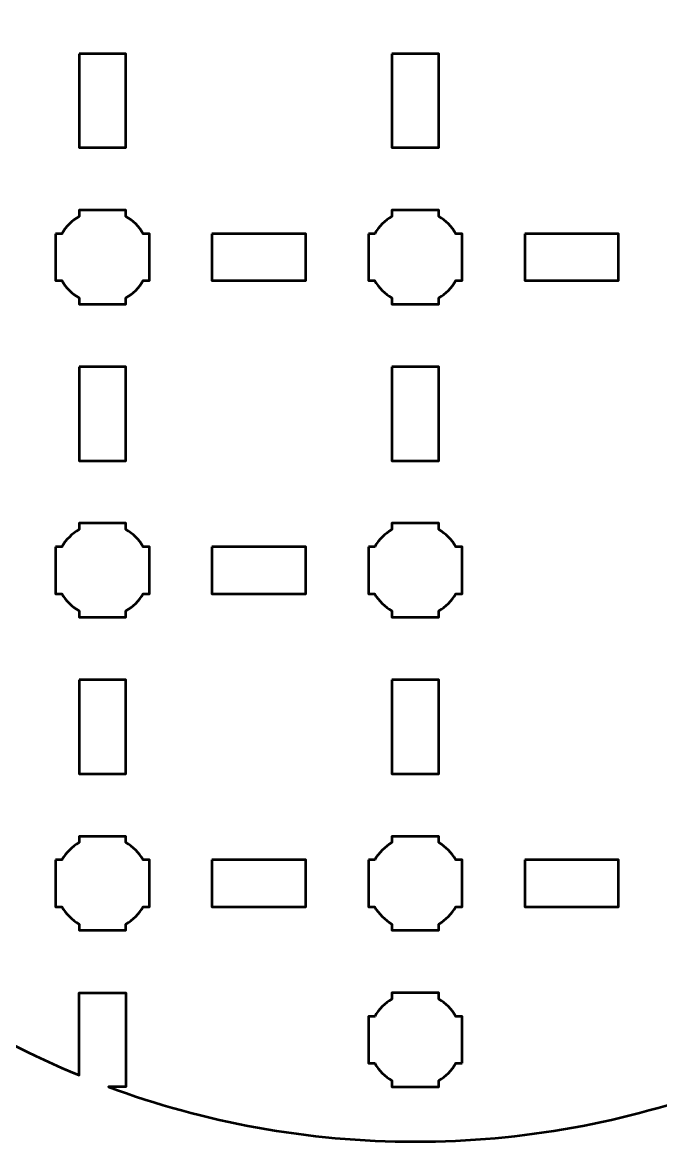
# Model space of a CAD drawing. Header units: centimetres. Extents: x -215 to 208, y -170 to 139.
# Drawn here: x 199.49 to 203.57, y -109.65 to -102.5 of the extents above; entities that cross this region are included whole.
import ezdxf

# ---------------------------------------------------------------- set-up
doc = ezdxf.new("R2010")
doc.units = ezdxf.units.CM
doc.header["$MEASUREMENT"] = 0
doc.layers.add('Layer 1', color=7, linetype='Continuous')

msp = doc.modelspace()

# ---------------------------------------------------------------- linework, layer by layer
at = {"layer": 'Layer 1', "color": 250, "lineweight": 53}
for points, knots in [([(202.00005, -98.35), (202.68952, -98.35), (203.35009, -98.47376), (203.96101, -98.69995), (203.96101, -98.69995), (203.96101, -98.69995), (203.85006, -98.69995), (203.85006, -98.69995), (203.85006, -98.69995), (203.85006, -98.69995), (203.85006, -99.29995), (203.85006, -99.29995), (203.85006, -99.29995), (203.85006, -99.29995), (204.15007, -99.29995), (204.15007, -99.29995), (204.15007, -99.29995), (204.15007, -99.29995), (204.15007, -98.77407), (204.15007, -98.77407), (204.15007, -98.77407), (204.75163, -99.0219), (205.30098, -99.37065), (205.77718, -99.79911), (205.77718, -99.79911), (205.76316, -99.81465), (205.75075, -99.83167), (205.7402, -99.8499), (205.7402, -99.8499), (205.7402, -99.8499), (205.7, -99.8499), (205.7, -99.8499), (205.7, -99.8499), (205.7, -99.8499), (205.7, -100.1499), (205.7, -100.1499), (205.7, -100.1499), (205.7, -100.1499), (205.74015, -100.1499), (205.74015, -100.1499), (205.74015, -100.1499), (205.76648, -100.19545), (205.80446, -100.23344), (205.85, -100.2598), (205.85, -100.2598), (205.85, -100.2598), (205.85, -100.2999), (205.85, -100.2999), (205.85, -100.2999), (205.85, -100.2999), (205.99337, -100.2999), (205.99337, -100.2999), (205.99337, -100.2999), (205.99337, -100.2999), (206.00005, -100.29998), (206.00005, -100.29998), (206.00005, -100.29998), (206.00005, -100.29998), (206.00672, -100.2999), (206.00672, -100.2999), (206.00672, -100.2999), (206.00672, -100.2999), (206.15, -100.2999), (206.15, -100.2999), (206.15, -100.2999), (206.15, -100.2999), (206.15, -100.25984), (206.15, -100.25984), (206.15, -100.25984), (206.16826, -100.24928), (206.1853, -100.23684), (206.20087, -100.2228), (206.20087, -100.2228), (206.62938, -100.699), (206.97816, -101.24839), (207.22604, -101.84996), (207.22604, -101.84996), (207.22604, -101.84996), (206.70005, -101.84996), (206.70005, -101.84996), (206.70005, -101.84996), (206.70005, -101.84996), (206.70005, -102.14997), (206.70005, -102.14997), (206.70005, -102.14997), (206.70005, -102.14997), (207.30005, -102.14997), (207.30005, -102.14997), (207.30005, -102.14997), (207.30005, -102.14997), (207.30005, -102.03918), (207.30005, -102.03918), (207.30005, -102.03918), (207.52628, -102.65004), (207.65, -103.31059), (207.65, -104.00004), (207.65, -104.00004), (207.65, -104.68951), (207.5263, -105.35007), (207.30005, -105.96092), (207.30005, -105.96092), (207.30005, -105.96092), (207.30005, -105.84996), (207.30005, -105.84996), (207.30005, -105.84996), (207.30005, -105.84996), (206.70005, -105.84996), (206.70005, -105.84996), (206.70005, -105.84996), (206.70005, -105.84996), (206.70005, -106.14997), (206.70005, -106.14997), (206.70005, -106.14997), (206.70005, -106.14997), (207.2261, -106.14997), (207.2261, -106.14997), (207.2261, -106.14997), (206.9782, -106.75151), (206.62947, -107.30095), (206.20092, -107.77716), (206.20092, -107.77716), (206.18534, -107.7631), (206.16828, -107.75066), (206.15, -107.74009), (206.15, -107.74009), (206.15, -107.74009), (206.15, -107.6999), (206.15, -107.6999), (206.15, -107.6999), (206.15, -107.6999), (205.85, -107.6999), (205.85, -107.6999), (205.85, -107.6999), (205.85, -107.6999), (205.85, -107.74012), (205.85, -107.74012), (205.85, -107.74012), (205.80449, -107.76645), (205.76653, -107.80438), (205.7402, -107.8499), (205.7402, -107.8499), (205.7402, -107.8499), (205.7, -107.8499), (205.7, -107.8499), (205.7, -107.8499), (205.7, -107.8499), (205.7, -108.1499), (205.7, -108.1499), (205.7, -108.1499), (205.7, -108.1499), (205.74015, -108.1499), (205.74015, -108.1499), (205.74015, -108.1499), (205.75072, -108.16819), (205.76317, -108.18526), (205.77723, -108.20084), (205.77723, -108.20084), (205.30103, -108.62932), (204.75164, -108.97809), (204.15007, -109.22593), (204.15007, -109.22593), (204.15007, -109.22593), (204.15007, -108.69995), (204.15007, -108.69995), (204.15007, -108.69995), (204.15007, -108.69995), (203.85006, -108.69995), (203.85006, -108.69995), (203.85006, -108.69995), (203.85006, -108.69995), (203.85006, -109.29995), (203.85006, -109.29995), (203.85006, -109.29995), (203.85006, -109.29995), (203.96127, -109.29995), (203.96127, -109.29995), (203.96127, -109.29995), (203.3503, -109.52626), (202.68962, -109.65), (202.00005, -109.65), (202.00005, -109.65), (201.31046, -109.65), (200.64979, -109.52621), (200.03878, -109.29995), (200.03878, -109.29995), (200.03878, -109.29995), (200.15003, -109.29995), (200.15003, -109.29995), (200.15003, -109.29995), (200.15003, -109.29995), (200.15003, -108.69995), (200.15003, -108.69995), (200.15003, -108.69995), (200.15003, -108.69995), (199.85003, -108.69995), (199.85003, -108.69995), (199.85003, -108.69995), (199.85003, -108.69995), (199.85003, -109.22595), (199.85003, -109.22595), (199.85003, -109.22595), (199.24842, -108.97811), (198.69902, -108.62936), (198.22281, -108.20087), (198.22281, -108.20087), (198.23688, -108.18528), (198.24935, -108.1682), (198.25993, -108.1499), (198.25993, -108.1499), (198.25993, -108.1499), (198.3, -108.1499), (198.3, -108.1499), (198.3, -108.1499), (198.3, -108.1499), (198.3, -108.00461), (198.3, -108.00461), (198.3, -108.00461), (198.3, -108.00461), (198.30006, -107.99997), (198.30006, -107.99997), (198.30006, -107.99997), (198.30006, -107.99997), (198.3, -107.99532), (198.3, -107.99532), (198.3, -107.99532), (198.3, -107.99532), (198.3, -107.8499), (198.3, -107.8499), (198.3, -107.8499), (198.3, -107.8499), (198.25988, -107.8499), (198.25988, -107.8499), (198.25988, -107.8499), (198.23352, -107.80437), (198.19553, -107.76642), (198.15, -107.74009), (198.15, -107.74009), (198.15, -107.74009), (198.15, -107.6999), (198.15, -107.6999), (198.15, -107.6999), (198.15, -107.6999), (197.85, -107.6999), (197.85, -107.6999), (197.85, -107.6999), (197.85, -107.6999), (197.85, -107.74012), (197.85, -107.74012), (197.85, -107.74012), (197.83173, -107.75069), (197.81468, -107.76313), (197.79911, -107.77718), (197.79911, -107.77718), (197.37059, -107.30095), (197.0218, -106.75156), (196.77392, -106.14997), (196.77392, -106.14997), (196.77392, -106.14997), (197.30005, -106.14997), (197.30005, -106.14997), (197.30005, -106.14997), (197.30005, -106.14997), (197.30005, -105.84996), (197.30005, -105.84996), (197.30005, -105.84996), (197.30005, -105.84996), (196.70005, -105.84996), (196.70005, -105.84996), (196.70005, -105.84996), (196.70005, -105.84996), (196.70005, -105.96113), (196.70005, -105.96113), (196.70005, -105.96113), (196.47375, -105.35021), (196.35, -104.68958), (196.35, -104.00004), (196.35, -104.00004), (196.35, -103.31048), (196.47376, -102.64983), (196.70005, -102.0389), (196.70005, -102.0389), (196.70005, -102.0389), (196.70005, -102.14997), (196.70005, -102.14997), (196.70005, -102.14997), (196.70005, -102.14997), (197.30005, -102.14997), (197.30005, -102.14997), (197.30005, -102.14997), (197.30005, -102.14997), (197.30005, -101.84996), (197.30005, -101.84996), (197.30005, -101.84996), (197.30005, -101.84996), (196.77396, -101.84996), (196.77396, -101.84996), (196.77396, -101.84996), (197.02185, -101.24837), (197.37063, -100.69898), (197.79916, -100.22277), (197.79916, -100.22277), (197.81471, -100.2368), (197.83175, -100.24924), (197.85, -100.2598), (197.85, -100.2598), (197.85, -100.2598), (197.85, -100.2999), (197.85, -100.2999), (197.85, -100.2999), (197.85, -100.2999), (197.99337, -100.2999), (197.99337, -100.2999), (197.99337, -100.2999), (197.99337, -100.2999), (198.00005, -100.29998), (198.00005, -100.29998), (198.00005, -100.29998), (198.00005, -100.29998), (198.00672, -100.2999), (198.00672, -100.2999), (198.00672, -100.2999), (198.00672, -100.2999), (198.15, -100.2999), (198.15, -100.2999), (198.15, -100.2999), (198.15, -100.2999), (198.15, -100.25984), (198.15, -100.25984), (198.15, -100.25984), (198.19558, -100.23348), (198.23358, -100.19547), (198.25993, -100.1499), (198.25993, -100.1499), (198.25993, -100.1499), (198.3, -100.1499), (198.3, -100.1499), (198.3, -100.1499), (198.3, -100.1499), (198.3, -100.00461), (198.3, -100.00461), (198.3, -100.00461), (198.3, -100.00461), (198.30006, -99.99997), (198.30006, -99.99997), (198.30006, -99.99997), (198.30006, -99.99997), (198.3, -99.99532), (198.3, -99.99532), (198.3, -99.99532), (198.3, -99.99532), (198.3, -99.8499), (198.3, -99.8499), (198.3, -99.8499), (198.3, -99.8499), (198.25988, -99.8499), (198.25988, -99.8499), (198.25988, -99.8499), (198.24932, -99.83166), (198.23689, -99.81464), (198.22286, -99.79909), (198.22286, -99.79909), (198.69908, -99.37063), (199.24844, -99.02188), (199.85003, -98.77405), (199.85003, -98.77405), (199.85003, -98.77405), (199.85003, -99.29995), (199.85003, -99.29995), (199.85003, -99.29995), (199.85003, -99.29995), (200.15003, -99.29995), (200.15003, -99.29995), (200.15003, -99.29995), (200.15003, -99.29995), (200.15003, -98.69995), (200.15003, -98.69995), (200.15003, -98.69995), (200.15003, -98.69995), (200.03904, -98.69995), (200.03904, -98.69995), (200.03904, -98.69995), (200.64998, -98.47376), (201.31056, -98.35), (202.00005, -98.35)], [0, 0, 0, 0, 0.0104167, 0.0104167, 0.0104167, 0.0104167, 0.0208333, 0.0208333, 0.0208333, 0.0208333, 0.03125, 0.03125, 0.03125, 0.03125, 0.0416667, 0.0416667, 0.0416667, 0.0416667, 0.0520833, 0.0520833, 0.0520833, 0.0520833, 0.0625, 0.0625, 0.0625, 0.0625, 0.0729167, 0.0729167, 0.0729167, 0.0729167, 0.0833333, 0.0833333, 0.0833333, 0.0833333, 0.09375, 0.09375, 0.09375, 0.09375, 0.1041667, 0.1041667, 0.1041667, 0.1041667, 0.1145833, 0.1145833, 0.1145833, 0.1145833, 0.125, 0.125, 0.125, 0.125, 0.1354167, 0.1354167, 0.1354167, 0.1354167, 0.1458333, 0.1458333, 0.1458333, 0.1458333, 0.15625, 0.15625, 0.15625, 0.15625, 0.1666667, 0.1666667, 0.1666667, 0.1666667, 0.1770833, 0.1770833, 0.1770833, 0.1770833, 0.1875, 0.1875, 0.1875, 0.1875, 0.1979167, 0.1979167, 0.1979167, 0.1979167, 0.2083333, 0.2083333, 0.2083333, 0.2083333, 0.21875, 0.21875, 0.21875, 0.21875, 0.2291667, 0.2291667, 0.2291667, 0.2291667, 0.2395833, 0.2395833, 0.2395833, 0.2395833, 0.25, 0.25, 0.25, 0.25, 0.2604167, 0.2604167, 0.2604167, 0.2604167, 0.2708333, 0.2708333, 0.2708333, 0.2708333, 0.28125, 0.28125, 0.28125, 0.28125, 0.2916667, 0.2916667, 0.2916667, 0.2916667, 0.3020833, 0.3020833, 0.3020833, 0.3020833, 0.3125, 0.3125, 0.3125, 0.3125, 0.3229167, 0.3229167, 0.3229167, 0.3229167, 0.3333333, 0.3333333, 0.3333333, 0.3333333, 0.34375, 0.34375, 0.34375, 0.34375, 0.3541667, 0.3541667, 0.3541667, 0.3541667, 0.3645833, 0.3645833, 0.3645833, 0.3645833, 0.375, 0.375, 0.375, 0.375, 0.3854167, 0.3854167, 0.3854167, 0.3854167, 0.3958333, 0.3958333, 0.3958333, 0.3958333, 0.40625, 0.40625, 0.40625, 0.40625, 0.4166667, 0.4166667, 0.4166667, 0.4166667, 0.4270833, 0.4270833, 0.4270833, 0.4270833, 0.4375, 0.4375, 0.4375, 0.4375, 0.4479167, 0.4479167, 0.4479167, 0.4479167, 0.4583333, 0.4583333, 0.4583333, 0.4583333, 0.46875, 0.46875, 0.46875, 0.46875, 0.4791667, 0.4791667, 0.4791667, 0.4791667, 0.4895833, 0.4895833, 0.4895833, 0.4895833, 0.5, 0.5, 0.5, 0.5, 0.5104167, 0.5104167, 0.5104167, 0.5104167, 0.5208333, 0.5208333, 0.5208333, 0.5208333, 0.53125, 0.53125, 0.53125, 0.53125, 0.5416667, 0.5416667, 0.5416667, 0.5416667, 0.5520833, 0.5520833, 0.5520833, 0.5520833, 0.5625, 0.5625, 0.5625, 0.5625, 0.5729167, 0.5729167, 0.5729167, 0.5729167, 0.5833333, 0.5833333, 0.5833333, 0.5833333, 0.59375, 0.59375, 0.59375, 0.59375, 0.6041667, 0.6041667, 0.6041667, 0.6041667, 0.6145833, 0.6145833, 0.6145833, 0.6145833, 0.625, 0.625, 0.625, 0.625, 0.6354167, 0.6354167, 0.6354167, 0.6354167, 0.6458333, 0.6458333, 0.6458333, 0.6458333, 0.65625, 0.65625, 0.65625, 0.65625, 0.6666667, 0.6666667, 0.6666667, 0.6666667, 0.6770833, 0.6770833, 0.6770833, 0.6770833, 0.6875, 0.6875, 0.6875, 0.6875, 0.6979167, 0.6979167, 0.6979167, 0.6979167, 0.7083333, 0.7083333, 0.7083333, 0.7083333, 0.71875, 0.71875, 0.71875, 0.71875, 0.7291667, 0.7291667, 0.7291667, 0.7291667, 0.7395833, 0.7395833, 0.7395833, 0.7395833, 0.75, 0.75, 0.75, 0.75, 0.7604167, 0.7604167, 0.7604167, 0.7604167, 0.7708333, 0.7708333, 0.7708333, 0.7708333, 0.78125, 0.78125, 0.78125, 0.78125, 0.7916667, 0.7916667, 0.7916667, 0.7916667, 0.8020833, 0.8020833, 0.8020833, 0.8020833, 0.8125, 0.8125, 0.8125, 0.8125, 0.8229167, 0.8229167, 0.8229167, 0.8229167, 0.8333333, 0.8333333, 0.8333333, 0.8333333, 0.84375, 0.84375, 0.84375, 0.84375, 0.8541667, 0.8541667, 0.8541667, 0.8541667, 0.8645833, 0.8645833, 0.8645833, 0.8645833, 0.875, 0.875, 0.875, 0.875, 0.8854167, 0.8854167, 0.8854167, 0.8854167, 0.8958333, 0.8958333, 0.8958333, 0.8958333, 0.90625, 0.90625, 0.90625, 0.90625, 0.9166667, 0.9166667, 0.9166667, 0.9166667, 0.9270833, 0.9270833, 0.9270833, 0.9270833, 0.9375, 0.9375, 0.9375, 0.9375, 0.9479167, 0.9479167, 0.9479167, 0.9479167, 0.9583333, 0.9583333, 0.9583333, 0.9583333, 0.96875, 0.96875, 0.96875, 0.96875, 0.9791667, 0.9791667, 0.9791667, 0.9791667, 0.9895833, 0.9895833, 0.9895833, 0.9895833, 1, 1, 1, 1]), ([(199.85003, -102.69991), (199.85003, -102.69991), (200.15003, -102.69991), (200.15003, -102.69991), (200.15003, -102.69991), (200.15003, -102.69991), (200.15003, -103.29992), (200.15003, -103.29992), (200.15003, -103.29992), (200.15003, -103.29992), (199.85003, -103.29992), (199.85003, -103.29992), (199.85003, -103.29992), (199.85003, -103.29992), (199.85003, -102.69991), (199.85003, -102.69991)], [0, 0, 0, 0, 0.25, 0.25, 0.25, 0.25, 0.5, 0.5, 0.5, 0.5, 0.75, 0.75, 0.75, 0.75, 1, 1, 1, 1]), ([(201.84996, -102.69991), (201.84996, -102.69991), (202.14996, -102.69991), (202.14996, -102.69991), (202.14996, -102.69991), (202.14996, -102.69991), (202.14996, -103.29992), (202.14996, -103.29992), (202.14996, -103.29992), (202.14996, -103.29992), (201.84996, -103.29992), (201.84996, -103.29992), (201.84996, -103.29992), (201.84996, -103.29992), (201.84996, -102.69991), (201.84996, -102.69991)], [0, 0, 0, 0, 0.25, 0.25, 0.25, 0.25, 0.5, 0.5, 0.5, 0.5, 0.75, 0.75, 0.75, 0.75, 1, 1, 1, 1]), ([(199.7, -103.8499), (199.7, -103.8499), (199.7402, -103.8499), (199.7402, -103.8499), (199.7402, -103.8499), (199.76653, -103.80438), (199.80449, -103.76645), (199.85, -103.74012), (199.85, -103.74012), (199.85, -103.74012), (199.85, -103.6999), (199.85, -103.6999), (199.85, -103.6999), (199.85, -103.6999), (200.15, -103.6999), (200.15, -103.6999), (200.15, -103.6999), (200.15, -103.6999), (200.15, -103.74009), (200.15, -103.74009), (200.15, -103.74009), (200.19553, -103.76642), (200.23352, -103.80437), (200.25988, -103.8499), (200.25988, -103.8499), (200.25988, -103.8499), (200.3, -103.8499), (200.3, -103.8499), (200.3, -103.8499), (200.3, -103.8499), (200.3, -103.99532), (200.3, -103.99532), (200.3, -103.99532), (200.3, -103.99532), (200.30006, -103.99997), (200.30006, -103.99997), (200.30006, -103.99997), (200.30006, -103.99997), (200.3, -104.00461), (200.3, -104.00461), (200.3, -104.00461), (200.3, -104.00461), (200.3, -104.1499), (200.3, -104.1499), (200.3, -104.1499), (200.3, -104.1499), (200.25993, -104.1499), (200.25993, -104.1499), (200.25993, -104.1499), (200.23358, -104.19547), (200.19558, -104.23348), (200.15, -104.25984), (200.15, -104.25984), (200.15, -104.25984), (200.15, -104.2999), (200.15, -104.2999), (200.15, -104.2999), (200.15, -104.2999), (200.00672, -104.2999), (200.00672, -104.2999), (200.00672, -104.2999), (200.00672, -104.2999), (200.00005, -104.29998), (200.00005, -104.29998), (200.00005, -104.29998), (200.00005, -104.29998), (199.99337, -104.2999), (199.99337, -104.2999), (199.99337, -104.2999), (199.99337, -104.2999), (199.85, -104.2999), (199.85, -104.2999), (199.85, -104.2999), (199.85, -104.2999), (199.85, -104.2598), (199.85, -104.2598), (199.85, -104.2598), (199.80446, -104.23344), (199.76648, -104.19545), (199.74015, -104.1499), (199.74015, -104.1499), (199.74015, -104.1499), (199.7, -104.1499), (199.7, -104.1499), (199.7, -104.1499), (199.7, -104.1499), (199.7, -103.8499), (199.7, -103.8499)], [0, 0, 0, 0, 0.0454545, 0.0454545, 0.0454545, 0.0454545, 0.0909091, 0.0909091, 0.0909091, 0.0909091, 0.1363636, 0.1363636, 0.1363636, 0.1363636, 0.1818182, 0.1818182, 0.1818182, 0.1818182, 0.2272727, 0.2272727, 0.2272727, 0.2272727, 0.2727273, 0.2727273, 0.2727273, 0.2727273, 0.3181818, 0.3181818, 0.3181818, 0.3181818, 0.3636364, 0.3636364, 0.3636364, 0.3636364, 0.4090909, 0.4090909, 0.4090909, 0.4090909, 0.4545455, 0.4545455, 0.4545455, 0.4545455, 0.5, 0.5, 0.5, 0.5, 0.5454545, 0.5454545, 0.5454545, 0.5454545, 0.5909091, 0.5909091, 0.5909091, 0.5909091, 0.6363636, 0.6363636, 0.6363636, 0.6363636, 0.6818182, 0.6818182, 0.6818182, 0.6818182, 0.7272727, 0.7272727, 0.7272727, 0.7272727, 0.7727273, 0.7727273, 0.7727273, 0.7727273, 0.8181818, 0.8181818, 0.8181818, 0.8181818, 0.8636364, 0.8636364, 0.8636364, 0.8636364, 0.9090909, 0.9090909, 0.9090909, 0.9090909, 0.9545455, 0.9545455, 0.9545455, 0.9545455, 1, 1, 1, 1]), ([(201.7, -103.8499), (201.7, -103.8499), (201.7402, -103.8499), (201.7402, -103.8499), (201.7402, -103.8499), (201.76653, -103.80438), (201.80449, -103.76645), (201.85, -103.74012), (201.85, -103.74012), (201.85, -103.74012), (201.85, -103.6999), (201.85, -103.6999), (201.85, -103.6999), (201.85, -103.6999), (202.15, -103.6999), (202.15, -103.6999), (202.15, -103.6999), (202.15, -103.6999), (202.15, -103.74009), (202.15, -103.74009), (202.15, -103.74009), (202.19553, -103.76642), (202.23352, -103.80437), (202.25988, -103.8499), (202.25988, -103.8499), (202.25988, -103.8499), (202.3, -103.8499), (202.3, -103.8499), (202.3, -103.8499), (202.3, -103.8499), (202.3, -103.99532), (202.3, -103.99532), (202.3, -103.99532), (202.3, -103.99532), (202.30006, -103.99997), (202.30006, -103.99997), (202.30006, -103.99997), (202.30006, -103.99997), (202.3, -104.00461), (202.3, -104.00461), (202.3, -104.00461), (202.3, -104.00461), (202.3, -104.1499), (202.3, -104.1499), (202.3, -104.1499), (202.3, -104.1499), (202.25993, -104.1499), (202.25993, -104.1499), (202.25993, -104.1499), (202.23358, -104.19547), (202.19558, -104.23348), (202.15, -104.25984), (202.15, -104.25984), (202.15, -104.25984), (202.15, -104.2999), (202.15, -104.2999), (202.15, -104.2999), (202.15, -104.2999), (202.00672, -104.2999), (202.00672, -104.2999), (202.00672, -104.2999), (202.00672, -104.2999), (202.00005, -104.29998), (202.00005, -104.29998), (202.00005, -104.29998), (202.00005, -104.29998), (201.99337, -104.2999), (201.99337, -104.2999), (201.99337, -104.2999), (201.99337, -104.2999), (201.85, -104.2999), (201.85, -104.2999), (201.85, -104.2999), (201.85, -104.2999), (201.85, -104.2598), (201.85, -104.2598), (201.85, -104.2598), (201.80446, -104.23344), (201.76648, -104.19545), (201.74015, -104.1499), (201.74015, -104.1499), (201.74015, -104.1499), (201.7, -104.1499), (201.7, -104.1499), (201.7, -104.1499), (201.7, -104.1499), (201.7, -103.8499), (201.7, -103.8499)], [0, 0, 0, 0, 0.0454545, 0.0454545, 0.0454545, 0.0454545, 0.0909091, 0.0909091, 0.0909091, 0.0909091, 0.1363636, 0.1363636, 0.1363636, 0.1363636, 0.1818182, 0.1818182, 0.1818182, 0.1818182, 0.2272727, 0.2272727, 0.2272727, 0.2272727, 0.2727273, 0.2727273, 0.2727273, 0.2727273, 0.3181818, 0.3181818, 0.3181818, 0.3181818, 0.3636364, 0.3636364, 0.3636364, 0.3636364, 0.4090909, 0.4090909, 0.4090909, 0.4090909, 0.4545455, 0.4545455, 0.4545455, 0.4545455, 0.5, 0.5, 0.5, 0.5, 0.5454545, 0.5454545, 0.5454545, 0.5454545, 0.5909091, 0.5909091, 0.5909091, 0.5909091, 0.6363636, 0.6363636, 0.6363636, 0.6363636, 0.6818182, 0.6818182, 0.6818182, 0.6818182, 0.7272727, 0.7272727, 0.7272727, 0.7272727, 0.7727273, 0.7727273, 0.7727273, 0.7727273, 0.8181818, 0.8181818, 0.8181818, 0.8181818, 0.8636364, 0.8636364, 0.8636364, 0.8636364, 0.9090909, 0.9090909, 0.9090909, 0.9090909, 0.9545455, 0.9545455, 0.9545455, 0.9545455, 1, 1, 1, 1]), ([(200.70001, -103.84986), (200.70001, -103.84986), (201.30002, -103.84986), (201.30002, -103.84986), (201.30002, -103.84986), (201.30002, -103.84986), (201.30002, -104.14986), (201.30002, -104.14986), (201.30002, -104.14986), (201.30002, -104.14986), (200.70001, -104.14986), (200.70001, -104.14986), (200.70001, -104.14986), (200.70001, -104.14986), (200.70001, -103.84986), (200.70001, -103.84986)], [0, 0, 0, 0, 0.25, 0.25, 0.25, 0.25, 0.5, 0.5, 0.5, 0.5, 0.75, 0.75, 0.75, 0.75, 1, 1, 1, 1]), ([(202.70008, -103.84986), (202.70008, -103.84986), (203.30008, -103.84986), (203.30008, -103.84986), (203.30008, -103.84986), (203.30008, -103.84986), (203.30008, -104.14986), (203.30008, -104.14986), (203.30008, -104.14986), (203.30008, -104.14986), (202.70008, -104.14986), (202.70008, -104.14986), (202.70008, -104.14986), (202.70008, -104.14986), (202.70008, -103.84986), (202.70008, -103.84986)], [0, 0, 0, 0, 0.25, 0.25, 0.25, 0.25, 0.5, 0.5, 0.5, 0.5, 0.75, 0.75, 0.75, 0.75, 1, 1, 1, 1]), ([(199.85003, -104.69998), (199.85003, -104.69998), (200.15003, -104.69998), (200.15003, -104.69998), (200.15003, -104.69998), (200.15003, -104.69998), (200.15003, -105.29998), (200.15003, -105.29998), (200.15003, -105.29998), (200.15003, -105.29998), (199.85003, -105.29998), (199.85003, -105.29998), (199.85003, -105.29998), (199.85003, -105.29998), (199.85003, -104.69998), (199.85003, -104.69998)], [0, 0, 0, 0, 0.25, 0.25, 0.25, 0.25, 0.5, 0.5, 0.5, 0.5, 0.75, 0.75, 0.75, 0.75, 1, 1, 1, 1]), ([(201.84996, -104.69998), (201.84996, -104.69998), (202.14996, -104.69998), (202.14996, -104.69998), (202.14996, -104.69998), (202.14996, -104.69998), (202.14996, -105.29998), (202.14996, -105.29998), (202.14996, -105.29998), (202.14996, -105.29998), (201.84996, -105.29998), (201.84996, -105.29998), (201.84996, -105.29998), (201.84996, -105.29998), (201.84996, -104.69998), (201.84996, -104.69998)], [0, 0, 0, 0, 0.25, 0.25, 0.25, 0.25, 0.5, 0.5, 0.5, 0.5, 0.75, 0.75, 0.75, 0.75, 1, 1, 1, 1]), ([(199.7, -105.8499), (199.7, -105.8499), (199.7402, -105.8499), (199.7402, -105.8499), (199.7402, -105.8499), (199.76653, -105.80438), (199.80449, -105.76645), (199.85, -105.74012), (199.85, -105.74012), (199.85, -105.74012), (199.85, -105.6999), (199.85, -105.6999), (199.85, -105.6999), (199.85, -105.6999), (200.15, -105.6999), (200.15, -105.6999), (200.15, -105.6999), (200.15, -105.6999), (200.15, -105.74009), (200.15, -105.74009), (200.15, -105.74009), (200.19553, -105.76642), (200.23352, -105.80437), (200.25988, -105.8499), (200.25988, -105.8499), (200.25988, -105.8499), (200.3, -105.8499), (200.3, -105.8499), (200.3, -105.8499), (200.3, -105.8499), (200.3, -105.99532), (200.3, -105.99532), (200.3, -105.99532), (200.3, -105.99532), (200.30006, -105.99997), (200.30006, -105.99997), (200.30006, -105.99997), (200.30006, -105.99997), (200.3, -106.00461), (200.3, -106.00461), (200.3, -106.00461), (200.3, -106.00461), (200.3, -106.1499), (200.3, -106.1499), (200.3, -106.1499), (200.3, -106.1499), (200.25993, -106.1499), (200.25993, -106.1499), (200.25993, -106.1499), (200.23358, -106.19547), (200.19558, -106.23348), (200.15, -106.25984), (200.15, -106.25984), (200.15, -106.25984), (200.15, -106.2999), (200.15, -106.2999), (200.15, -106.2999), (200.15, -106.2999), (200.00672, -106.2999), (200.00672, -106.2999), (200.00672, -106.2999), (200.00672, -106.2999), (200.00005, -106.29998), (200.00005, -106.29998), (200.00005, -106.29998), (200.00005, -106.29998), (199.99337, -106.2999), (199.99337, -106.2999), (199.99337, -106.2999), (199.99337, -106.2999), (199.85, -106.2999), (199.85, -106.2999), (199.85, -106.2999), (199.85, -106.2999), (199.85, -106.2598), (199.85, -106.2598), (199.85, -106.2598), (199.80446, -106.23344), (199.76648, -106.19545), (199.74015, -106.1499), (199.74015, -106.1499), (199.74015, -106.1499), (199.7, -106.1499), (199.7, -106.1499), (199.7, -106.1499), (199.7, -106.1499), (199.7, -105.8499), (199.7, -105.8499)], [0, 0, 0, 0, 0.0454545, 0.0454545, 0.0454545, 0.0454545, 0.0909091, 0.0909091, 0.0909091, 0.0909091, 0.1363636, 0.1363636, 0.1363636, 0.1363636, 0.1818182, 0.1818182, 0.1818182, 0.1818182, 0.2272727, 0.2272727, 0.2272727, 0.2272727, 0.2727273, 0.2727273, 0.2727273, 0.2727273, 0.3181818, 0.3181818, 0.3181818, 0.3181818, 0.3636364, 0.3636364, 0.3636364, 0.3636364, 0.4090909, 0.4090909, 0.4090909, 0.4090909, 0.4545455, 0.4545455, 0.4545455, 0.4545455, 0.5, 0.5, 0.5, 0.5, 0.5454545, 0.5454545, 0.5454545, 0.5454545, 0.5909091, 0.5909091, 0.5909091, 0.5909091, 0.6363636, 0.6363636, 0.6363636, 0.6363636, 0.6818182, 0.6818182, 0.6818182, 0.6818182, 0.7272727, 0.7272727, 0.7272727, 0.7272727, 0.7727273, 0.7727273, 0.7727273, 0.7727273, 0.8181818, 0.8181818, 0.8181818, 0.8181818, 0.8636364, 0.8636364, 0.8636364, 0.8636364, 0.9090909, 0.9090909, 0.9090909, 0.9090909, 0.9545455, 0.9545455, 0.9545455, 0.9545455, 1, 1, 1, 1]), ([(201.7, -105.8499), (201.7, -105.8499), (201.7402, -105.8499), (201.7402, -105.8499), (201.7402, -105.8499), (201.76653, -105.80438), (201.80449, -105.76645), (201.85, -105.74012), (201.85, -105.74012), (201.85, -105.74012), (201.85, -105.6999), (201.85, -105.6999), (201.85, -105.6999), (201.85, -105.6999), (202.15, -105.6999), (202.15, -105.6999), (202.15, -105.6999), (202.15, -105.6999), (202.15, -105.74009), (202.15, -105.74009), (202.15, -105.74009), (202.19553, -105.76642), (202.23352, -105.80437), (202.25988, -105.8499), (202.25988, -105.8499), (202.25988, -105.8499), (202.3, -105.8499), (202.3, -105.8499), (202.3, -105.8499), (202.3, -105.8499), (202.3, -105.99532), (202.3, -105.99532), (202.3, -105.99532), (202.3, -105.99532), (202.30006, -105.99997), (202.30006, -105.99997), (202.30006, -105.99997), (202.30006, -105.99997), (202.3, -106.00461), (202.3, -106.00461), (202.3, -106.00461), (202.3, -106.00461), (202.3, -106.1499), (202.3, -106.1499), (202.3, -106.1499), (202.3, -106.1499), (202.25993, -106.1499), (202.25993, -106.1499), (202.25993, -106.1499), (202.23358, -106.19547), (202.19558, -106.23348), (202.15, -106.25984), (202.15, -106.25984), (202.15, -106.25984), (202.15, -106.2999), (202.15, -106.2999), (202.15, -106.2999), (202.15, -106.2999), (202.00672, -106.2999), (202.00672, -106.2999), (202.00672, -106.2999), (202.00672, -106.2999), (202.00005, -106.29998), (202.00005, -106.29998), (202.00005, -106.29998), (202.00005, -106.29998), (201.99337, -106.2999), (201.99337, -106.2999), (201.99337, -106.2999), (201.99337, -106.2999), (201.85, -106.2999), (201.85, -106.2999), (201.85, -106.2999), (201.85, -106.2999), (201.85, -106.2598), (201.85, -106.2598), (201.85, -106.2598), (201.80446, -106.23344), (201.76648, -106.19545), (201.74015, -106.1499), (201.74015, -106.1499), (201.74015, -106.1499), (201.7, -106.1499), (201.7, -106.1499), (201.7, -106.1499), (201.7, -106.1499), (201.7, -105.8499), (201.7, -105.8499)], [0, 0, 0, 0, 0.0454545, 0.0454545, 0.0454545, 0.0454545, 0.0909091, 0.0909091, 0.0909091, 0.0909091, 0.1363636, 0.1363636, 0.1363636, 0.1363636, 0.1818182, 0.1818182, 0.1818182, 0.1818182, 0.2272727, 0.2272727, 0.2272727, 0.2272727, 0.2727273, 0.2727273, 0.2727273, 0.2727273, 0.3181818, 0.3181818, 0.3181818, 0.3181818, 0.3636364, 0.3636364, 0.3636364, 0.3636364, 0.4090909, 0.4090909, 0.4090909, 0.4090909, 0.4545455, 0.4545455, 0.4545455, 0.4545455, 0.5, 0.5, 0.5, 0.5, 0.5454545, 0.5454545, 0.5454545, 0.5454545, 0.5909091, 0.5909091, 0.5909091, 0.5909091, 0.6363636, 0.6363636, 0.6363636, 0.6363636, 0.6818182, 0.6818182, 0.6818182, 0.6818182, 0.7272727, 0.7272727, 0.7272727, 0.7272727, 0.7727273, 0.7727273, 0.7727273, 0.7727273, 0.8181818, 0.8181818, 0.8181818, 0.8181818, 0.8636364, 0.8636364, 0.8636364, 0.8636364, 0.9090909, 0.9090909, 0.9090909, 0.9090909, 0.9545455, 0.9545455, 0.9545455, 0.9545455, 1, 1, 1, 1]), ([(200.70001, -105.84996), (200.70001, -105.84996), (201.30002, -105.84996), (201.30002, -105.84996), (201.30002, -105.84996), (201.30002, -105.84996), (201.30002, -106.14997), (201.30002, -106.14997), (201.30002, -106.14997), (201.30002, -106.14997), (200.70001, -106.14997), (200.70001, -106.14997), (200.70001, -106.14997), (200.70001, -106.14997), (200.70001, -105.84996), (200.70001, -105.84996)], [0, 0, 0, 0, 0.25, 0.25, 0.25, 0.25, 0.5, 0.5, 0.5, 0.5, 0.75, 0.75, 0.75, 0.75, 1, 1, 1, 1]), ([(199.85003, -106.69995), (199.85003, -106.69995), (200.15003, -106.69995), (200.15003, -106.69995), (200.15003, -106.69995), (200.15003, -106.69995), (200.15003, -107.29995), (200.15003, -107.29995), (200.15003, -107.29995), (200.15003, -107.29995), (199.85003, -107.29995), (199.85003, -107.29995), (199.85003, -107.29995), (199.85003, -107.29995), (199.85003, -106.69995), (199.85003, -106.69995)], [0, 0, 0, 0, 0.25, 0.25, 0.25, 0.25, 0.5, 0.5, 0.5, 0.5, 0.75, 0.75, 0.75, 0.75, 1, 1, 1, 1]), ([(201.84996, -106.69995), (201.84996, -106.69995), (202.14996, -106.69995), (202.14996, -106.69995), (202.14996, -106.69995), (202.14996, -106.69995), (202.14996, -107.29995), (202.14996, -107.29995), (202.14996, -107.29995), (202.14996, -107.29995), (201.84996, -107.29995), (201.84996, -107.29995), (201.84996, -107.29995), (201.84996, -107.29995), (201.84996, -106.69995), (201.84996, -106.69995)], [0, 0, 0, 0, 0.25, 0.25, 0.25, 0.25, 0.5, 0.5, 0.5, 0.5, 0.75, 0.75, 0.75, 0.75, 1, 1, 1, 1]), ([(199.7, -107.8499), (199.7, -107.8499), (199.7402, -107.8499), (199.7402, -107.8499), (199.7402, -107.8499), (199.76653, -107.80438), (199.80449, -107.76645), (199.85, -107.74012), (199.85, -107.74012), (199.85, -107.74012), (199.85, -107.6999), (199.85, -107.6999), (199.85, -107.6999), (199.85, -107.6999), (200.15, -107.6999), (200.15, -107.6999), (200.15, -107.6999), (200.15, -107.6999), (200.15, -107.74009), (200.15, -107.74009), (200.15, -107.74009), (200.19553, -107.76642), (200.23352, -107.80437), (200.25988, -107.8499), (200.25988, -107.8499), (200.25988, -107.8499), (200.3, -107.8499), (200.3, -107.8499), (200.3, -107.8499), (200.3, -107.8499), (200.3, -107.99532), (200.3, -107.99532), (200.3, -107.99532), (200.3, -107.99532), (200.30006, -107.99997), (200.30006, -107.99997), (200.30006, -107.99997), (200.30006, -107.99997), (200.3, -108.00461), (200.3, -108.00461), (200.3, -108.00461), (200.3, -108.00461), (200.3, -108.1499), (200.3, -108.1499), (200.3, -108.1499), (200.3, -108.1499), (200.25993, -108.1499), (200.25993, -108.1499), (200.25993, -108.1499), (200.23358, -108.19547), (200.19558, -108.23348), (200.15, -108.25984), (200.15, -108.25984), (200.15, -108.25984), (200.15, -108.2999), (200.15, -108.2999), (200.15, -108.2999), (200.15, -108.2999), (200.00672, -108.2999), (200.00672, -108.2999), (200.00672, -108.2999), (200.00672, -108.2999), (200.00005, -108.29998), (200.00005, -108.29998), (200.00005, -108.29998), (200.00005, -108.29998), (199.99337, -108.2999), (199.99337, -108.2999), (199.99337, -108.2999), (199.99337, -108.2999), (199.85, -108.2999), (199.85, -108.2999), (199.85, -108.2999), (199.85, -108.2999), (199.85, -108.2598), (199.85, -108.2598), (199.85, -108.2598), (199.80446, -108.23344), (199.76648, -108.19545), (199.74015, -108.1499), (199.74015, -108.1499), (199.74015, -108.1499), (199.7, -108.1499), (199.7, -108.1499), (199.7, -108.1499), (199.7, -108.1499), (199.7, -107.8499), (199.7, -107.8499)], [0, 0, 0, 0, 0.0454545, 0.0454545, 0.0454545, 0.0454545, 0.0909091, 0.0909091, 0.0909091, 0.0909091, 0.1363636, 0.1363636, 0.1363636, 0.1363636, 0.1818182, 0.1818182, 0.1818182, 0.1818182, 0.2272727, 0.2272727, 0.2272727, 0.2272727, 0.2727273, 0.2727273, 0.2727273, 0.2727273, 0.3181818, 0.3181818, 0.3181818, 0.3181818, 0.3636364, 0.3636364, 0.3636364, 0.3636364, 0.4090909, 0.4090909, 0.4090909, 0.4090909, 0.4545455, 0.4545455, 0.4545455, 0.4545455, 0.5, 0.5, 0.5, 0.5, 0.5454545, 0.5454545, 0.5454545, 0.5454545, 0.5909091, 0.5909091, 0.5909091, 0.5909091, 0.6363636, 0.6363636, 0.6363636, 0.6363636, 0.6818182, 0.6818182, 0.6818182, 0.6818182, 0.7272727, 0.7272727, 0.7272727, 0.7272727, 0.7727273, 0.7727273, 0.7727273, 0.7727273, 0.8181818, 0.8181818, 0.8181818, 0.8181818, 0.8636364, 0.8636364, 0.8636364, 0.8636364, 0.9090909, 0.9090909, 0.9090909, 0.9090909, 0.9545455, 0.9545455, 0.9545455, 0.9545455, 1, 1, 1, 1]), ([(201.7, -107.8499), (201.7, -107.8499), (201.7402, -107.8499), (201.7402, -107.8499), (201.7402, -107.8499), (201.76653, -107.80438), (201.80449, -107.76645), (201.85, -107.74012), (201.85, -107.74012), (201.85, -107.74012), (201.85, -107.6999), (201.85, -107.6999), (201.85, -107.6999), (201.85, -107.6999), (202.15, -107.6999), (202.15, -107.6999), (202.15, -107.6999), (202.15, -107.6999), (202.15, -107.74009), (202.15, -107.74009), (202.15, -107.74009), (202.19553, -107.76642), (202.23352, -107.80437), (202.25988, -107.8499), (202.25988, -107.8499), (202.25988, -107.8499), (202.3, -107.8499), (202.3, -107.8499), (202.3, -107.8499), (202.3, -107.8499), (202.3, -107.99532), (202.3, -107.99532), (202.3, -107.99532), (202.3, -107.99532), (202.30006, -107.99997), (202.30006, -107.99997), (202.30006, -107.99997), (202.30006, -107.99997), (202.3, -108.00461), (202.3, -108.00461), (202.3, -108.00461), (202.3, -108.00461), (202.3, -108.1499), (202.3, -108.1499), (202.3, -108.1499), (202.3, -108.1499), (202.25993, -108.1499), (202.25993, -108.1499), (202.25993, -108.1499), (202.23358, -108.19547), (202.19558, -108.23348), (202.15, -108.25984), (202.15, -108.25984), (202.15, -108.25984), (202.15, -108.2999), (202.15, -108.2999), (202.15, -108.2999), (202.15, -108.2999), (202.00672, -108.2999), (202.00672, -108.2999), (202.00672, -108.2999), (202.00672, -108.2999), (202.00005, -108.29998), (202.00005, -108.29998), (202.00005, -108.29998), (202.00005, -108.29998), (201.99337, -108.2999), (201.99337, -108.2999), (201.99337, -108.2999), (201.99337, -108.2999), (201.85, -108.2999), (201.85, -108.2999), (201.85, -108.2999), (201.85, -108.2999), (201.85, -108.2598), (201.85, -108.2598), (201.85, -108.2598), (201.80446, -108.23344), (201.76648, -108.19545), (201.74015, -108.1499), (201.74015, -108.1499), (201.74015, -108.1499), (201.7, -108.1499), (201.7, -108.1499), (201.7, -108.1499), (201.7, -108.1499), (201.7, -107.8499), (201.7, -107.8499)], [0, 0, 0, 0, 0.0454545, 0.0454545, 0.0454545, 0.0454545, 0.0909091, 0.0909091, 0.0909091, 0.0909091, 0.1363636, 0.1363636, 0.1363636, 0.1363636, 0.1818182, 0.1818182, 0.1818182, 0.1818182, 0.2272727, 0.2272727, 0.2272727, 0.2272727, 0.2727273, 0.2727273, 0.2727273, 0.2727273, 0.3181818, 0.3181818, 0.3181818, 0.3181818, 0.3636364, 0.3636364, 0.3636364, 0.3636364, 0.4090909, 0.4090909, 0.4090909, 0.4090909, 0.4545455, 0.4545455, 0.4545455, 0.4545455, 0.5, 0.5, 0.5, 0.5, 0.5454545, 0.5454545, 0.5454545, 0.5454545, 0.5909091, 0.5909091, 0.5909091, 0.5909091, 0.6363636, 0.6363636, 0.6363636, 0.6363636, 0.6818182, 0.6818182, 0.6818182, 0.6818182, 0.7272727, 0.7272727, 0.7272727, 0.7272727, 0.7727273, 0.7727273, 0.7727273, 0.7727273, 0.8181818, 0.8181818, 0.8181818, 0.8181818, 0.8636364, 0.8636364, 0.8636364, 0.8636364, 0.9090909, 0.9090909, 0.9090909, 0.9090909, 0.9545455, 0.9545455, 0.9545455, 0.9545455, 1, 1, 1, 1]), ([(200.70001, -107.84993), (200.70001, -107.84993), (201.30002, -107.84993), (201.30002, -107.84993), (201.30002, -107.84993), (201.30002, -107.84993), (201.30002, -108.14993), (201.30002, -108.14993), (201.30002, -108.14993), (201.30002, -108.14993), (200.70001, -108.14993), (200.70001, -108.14993), (200.70001, -108.14993), (200.70001, -108.14993), (200.70001, -107.84993), (200.70001, -107.84993)], [0, 0, 0, 0, 0.25, 0.25, 0.25, 0.25, 0.5, 0.5, 0.5, 0.5, 0.75, 0.75, 0.75, 0.75, 1, 1, 1, 1]), ([(202.70008, -107.84993), (202.70008, -107.84993), (203.30008, -107.84993), (203.30008, -107.84993), (203.30008, -107.84993), (203.30008, -107.84993), (203.30008, -108.14993), (203.30008, -108.14993), (203.30008, -108.14993), (203.30008, -108.14993), (202.70008, -108.14993), (202.70008, -108.14993), (202.70008, -108.14993), (202.70008, -108.14993), (202.70008, -107.84993), (202.70008, -107.84993)], [0, 0, 0, 0, 0.25, 0.25, 0.25, 0.25, 0.5, 0.5, 0.5, 0.5, 0.75, 0.75, 0.75, 0.75, 1, 1, 1, 1]), ([(202.30013, -109.14989), (202.30013, -109.14989), (202.25993, -109.14989), (202.25993, -109.14989), (202.25993, -109.14989), (202.2336, -109.19541), (202.19564, -109.23334), (202.15013, -109.25967), (202.15013, -109.25967), (202.15013, -109.25967), (202.15013, -109.29989), (202.15013, -109.29989), (202.15013, -109.29989), (202.15013, -109.29989), (201.85013, -109.29989), (201.85013, -109.29989), (201.85013, -109.29989), (201.85013, -109.29989), (201.85013, -109.2597), (201.85013, -109.2597), (201.85013, -109.2597), (201.8046, -109.23337), (201.76661, -109.19542), (201.74025, -109.14989), (201.74025, -109.14989), (201.74025, -109.14989), (201.70013, -109.14989), (201.70013, -109.14989), (201.70013, -109.14989), (201.70013, -109.14989), (201.70013, -109.00447), (201.70013, -109.00447), (201.70013, -109.00447), (201.70013, -109.00447), (201.70007, -108.99982), (201.70007, -108.99982), (201.70007, -108.99982), (201.70007, -108.99982), (201.70013, -108.99518), (201.70013, -108.99518), (201.70013, -108.99518), (201.70013, -108.99518), (201.70013, -108.84989), (201.70013, -108.84989), (201.70013, -108.84989), (201.70013, -108.84989), (201.7402, -108.84989), (201.7402, -108.84989), (201.7402, -108.84989), (201.76655, -108.80432), (201.80455, -108.76631), (201.85013, -108.73995), (201.85013, -108.73995), (201.85013, -108.73995), (201.85013, -108.69989), (201.85013, -108.69989), (201.85013, -108.69989), (201.85013, -108.69989), (201.99341, -108.69989), (201.99341, -108.69989), (201.99341, -108.69989), (201.99341, -108.69989), (202.00008, -108.69981), (202.00008, -108.69981), (202.00008, -108.69981), (202.00008, -108.69981), (202.00676, -108.69989), (202.00676, -108.69989), (202.00676, -108.69989), (202.00676, -108.69989), (202.15013, -108.69989), (202.15013, -108.69989), (202.15013, -108.69989), (202.15013, -108.69989), (202.15013, -108.73999), (202.15013, -108.73999), (202.15013, -108.73999), (202.19567, -108.76635), (202.23365, -108.80434), (202.25998, -108.84989), (202.25998, -108.84989), (202.25998, -108.84989), (202.30013, -108.84989), (202.30013, -108.84989), (202.30013, -108.84989), (202.30013, -108.84989), (202.30013, -109.14989), (202.30013, -109.14989)], [0, 0, 0, 0, 0.0454545, 0.0454545, 0.0454545, 0.0454545, 0.0909091, 0.0909091, 0.0909091, 0.0909091, 0.1363636, 0.1363636, 0.1363636, 0.1363636, 0.1818182, 0.1818182, 0.1818182, 0.1818182, 0.2272727, 0.2272727, 0.2272727, 0.2272727, 0.2727273, 0.2727273, 0.2727273, 0.2727273, 0.3181818, 0.3181818, 0.3181818, 0.3181818, 0.3636364, 0.3636364, 0.3636364, 0.3636364, 0.4090909, 0.4090909, 0.4090909, 0.4090909, 0.4545455, 0.4545455, 0.4545455, 0.4545455, 0.5, 0.5, 0.5, 0.5, 0.5454545, 0.5454545, 0.5454545, 0.5454545, 0.5909091, 0.5909091, 0.5909091, 0.5909091, 0.6363636, 0.6363636, 0.6363636, 0.6363636, 0.6818182, 0.6818182, 0.6818182, 0.6818182, 0.7272727, 0.7272727, 0.7272727, 0.7272727, 0.7727273, 0.7727273, 0.7727273, 0.7727273, 0.8181818, 0.8181818, 0.8181818, 0.8181818, 0.8636364, 0.8636364, 0.8636364, 0.8636364, 0.9090909, 0.9090909, 0.9090909, 0.9090909, 0.9545455, 0.9545455, 0.9545455, 0.9545455, 1, 1, 1, 1])]:
    msp.add_open_spline(points, degree=3, knots=knots, dxfattribs=at)

doc.saveas('drawing.dxf')
